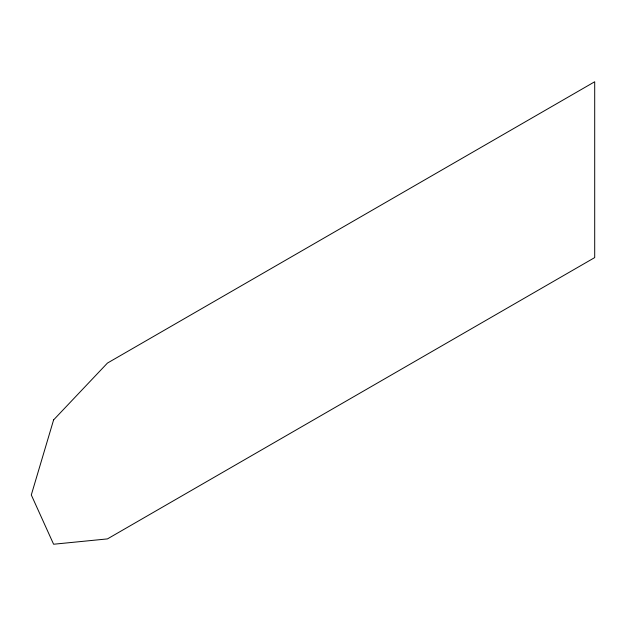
<?xml version="1.0" encoding="UTF-8"?>
<svg xmlns="http://www.w3.org/2000/svg" width="626" height="626" viewBox="0 0 626 626"><rect width="100%" height="100%" fill="white"/><g stroke="black" fill="none" stroke-linecap="round" stroke-linejoin="round"><path stroke-width="0.94" d="M53.601 419.913L31.3 494.947L53.601 544.237L107.437 538.908L594.7 257.591L594.7 81.763L107.437 363.08L53.601 419.913"/></g></svg>
